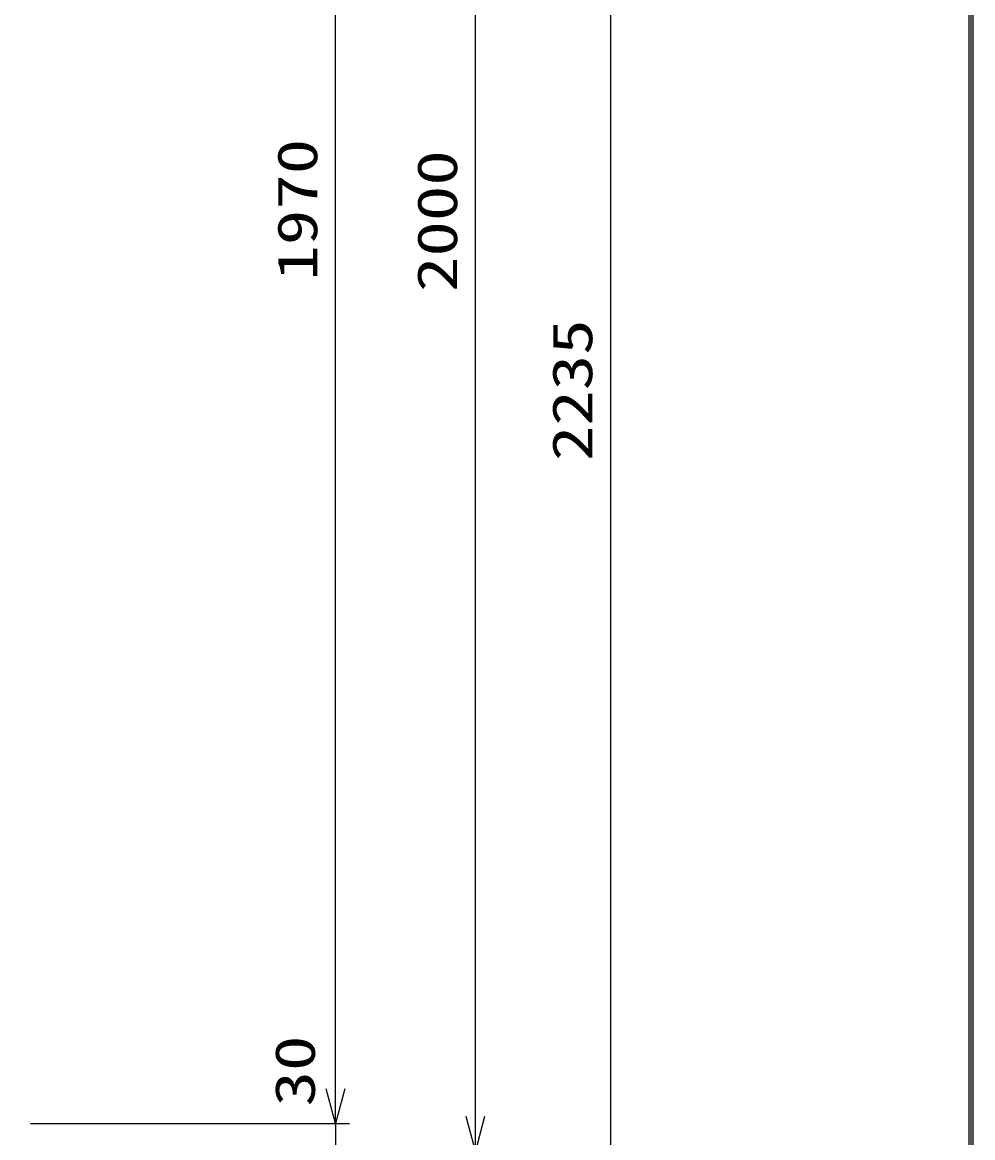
# Model space of a CAD drawing. Units: millimetres, scale not verified. Extents: x -4425 to 4425, y -3150 to 3150.
# Drawn here: x 3174 to 4200, y -970 to 233 of the extents above; entities that cross this region are included whole.
import ezdxf
from ezdxf.enums import TextEntityAlignment as Align

# ---------------------------------------------------------------- set-up
doc = ezdxf.new("R2010")
doc.units = ezdxf.units.MM
doc.header["$LTSCALE"] = 20
for name, color, linetype, lineweight in [('0-0_WAKU', 7, 'Continuous', 25), ('0-5_寸法', 4, 'Continuous', 25), ('0-C_LAYER15', 1, 'Continuous', 25)]:
    doc.layers.add(name, color=color, linetype=linetype, lineweight=lineweight)
doc.styles.add('ＭＳ ゴシック', font='')
doc.styles.get('ＭＳ ゴシック').set_extended_font_data('MS Gothic')

# ---------------------------------------------------------------- blocks, each defined once
blk = doc.blocks.new('_Open30')
at = {"layer": '0-5_寸法'}
blk.add_line((0, 0), (-20, 0), dxfattribs=at)
blk.add_lwpolyline([(-20, 5.36), (0, 0), (-20, -5.36)], dxfattribs=at)

msp = doc.modelspace()

# ---------------------------------------------------------------- linework, layer by layer
at = {"layer": '0-0_WAKU'}
msp.add_lwpolyline([(-4050.01, 2924.98), (4199.99, 2924.98), (4199.99, -2925.02), (-4050.01, -2925.02)], close=True, dxfattribs=at)
for points in [[(4197.99, 2922.98), (4197.99, -2923.02), (-4048.01, -2923.02)], [(4195.99, 2920.98), (4195.99, -2921.02), (-4046.01, -2921.02)]]:
    msp.add_lwpolyline(points, dxfattribs=at)
at = {"layer": '0-C_LAYER15', "color": 2}
for p, q in [((3512.14, -917.2), (3512.14, 977.8)), ((3663.14, -947.2), (3663.14, 977.8)), ((3808.97, 912.8), (3808.97, -1247.2)), ((3512.14, -917.2), (3512.14, -879.7)), ((3512.14, -954.7), (3512.14, -984.7))]:
    msp.add_line(p, q, dxfattribs=at)
at = {"layer": '0-C_LAYER15'}
msp.add_line((3182.89, -954.7), (3527.14, -954.7), dxfattribs=at)
msp.add_line((3182.89, -954.7), (3527.14, -954.7), dxfattribs=at)

# ---------------------------------------------------------------- block references
at = {"layer": '0-C_LAYER15', "xscale": 1.875, "yscale": 1.875, "rotation": 270}
for p in [(3512.14, -954.7), (3512.14, -954.7), (3663.14, -984.7)]:
    msp.add_blockref('_Open30', p, dxfattribs=at)

# ---------------------------------------------------------------- texts
at = {"layer": '0-C_LAYER15', "color": 3, "style": 'ＭＳ ゴシック', "width": 1.3}
for s, p in [('1970', (3505.46, -45.29)), ('2000', (3656.46, -57.56)), ('2235', (3802.3, -240.06)), ('30', (3502.96, -936.32))]:
    msp.add_text(s, height=43.26, rotation=90, dxfattribs=at).set_placement(p, align=Align.BOTTOM_LEFT)

doc.saveas('drawing.dxf')
